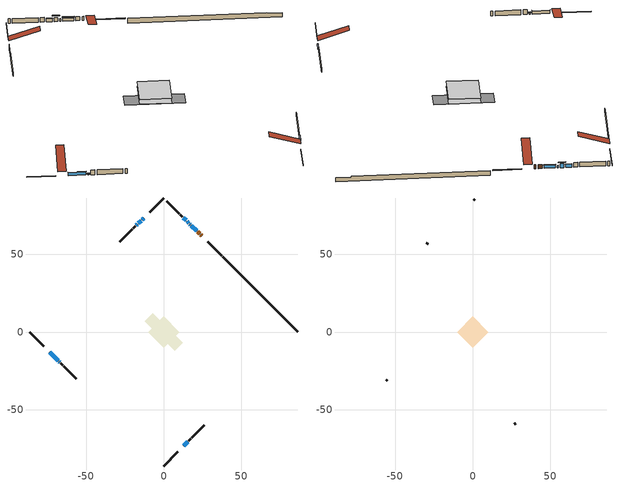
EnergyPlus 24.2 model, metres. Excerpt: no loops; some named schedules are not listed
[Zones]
conditioned space
 floor adiabatic (AdiabaticFloorConstruction): -10.1,0 0,10.1 10.1,0 0,-10.1 z0.31
 floor foundation (Slab1 construction): -12.08,7 -7,12.08 12.08,-7 7,-12.08 z-2.13
 wall outside (RimJoist1 construction): 0,-86.23 9.06,-77.17 / -86.23,0 -77.17,-9.06 / 0,86.23 -9.06,77.17 / 37.27,48.96 28.22,58.01 z0.31:0.61
 wall outside (AdiabaticWallConstruction 1): 24.31,61.92 23.74,62.49 / 23.08,63.15 21.83,64.4 z0.31:2.34
 wall outside (AdiabaticWallConstruction): 21.17,65.06 17.72,68.51 / -73.27,-12.96 -67.82,-18.41 z0.31:1.93; -67.17,-19.06 -66.84,-19.39 z0.31:0.77; 17.07,69.17 16.76,69.47 / -12.96,73.27 -13.86,72.37 z0.31:1.53; 16.11,70.12 15.1,71.13 z0.31:2.34; 14.44,71.79 12.63,73.6 / -14.52,71.72 -16.33,69.9 z0.31:1.94; -16.99,69.24 -17.64,68.6 z0.31:1.17; 12.96,-73.27 15.55,-70.68 z0.31:1.22
 wall outside (Wall1 construction): 16.21,-70.02 17.44,-68.8 / -66.19,-20.04 -64.96,-21.27 / -18.29,67.94 -19.52,66.71 / 11.97,74.26 10.74,75.49 z0.31:2.75
 wall outside (Wall2 construction): 18.09,-68.14 26.18,-60.05 / -64.3,-21.93 -56.22,-30.01 / -20.18,66.05 -28.26,57.97 / 10.09,76.14 2,84.23 z0.31:2.75
 wall foundation (FoundationWall1 construction): 37.93,48.3,-2.13 37.93,48.3,0.31 81.4,4.83,0.31 81.4,4.83,0.01 86.23,0,0.01 86.23,0,-2.13
 window (WindowConstruction): 21.17,65.06 17.72,68.51 z0.31:1.93
 window (WindowConstruction 6): -73.27,-12.96 -67.82,-18.41 z0.31:1.93
 window (WindowConstruction 7): -67.17,-19.06 -66.84,-19.39 z0.31:0.77
 window (WindowConstruction 8): 17.06,69.17 16.76,69.47 z0.31:1.53
 window (WindowConstruction 9): -12.96,73.27 -13.86,72.37 z0.31:1.53
 window (WindowConstruction 1): 16.11,70.12 15.1,71.13 z0.31:2.34
 window (WindowConstruction 2): 14.44,71.79 12.63,73.6 z0.31:1.93
 window (WindowConstruction 3): -14.52,71.71 -16.33,69.9 z0.31:1.93
 window (WindowConstruction 4): -16.99,69.24 -17.63,68.6 z0.31:1.17
 window (WindowConstruction 5): 12.96,-73.27 15.55,-70.68 z0.31:1.22
 door (Door): 24.31,61.92 23.74,62.49 z0.31:2.34
 door (Door 1): 23.08,63.15 21.83,64.4 z0.31:2.34
 ceiling adiabatic (AdiabaticFloorConstruction): 0,-10.1 10.1,0 0,10.1 -10.1,0 z0.31
attic - vented
 floor to conditioned space (Floor1 construction Reversed): -10.1,0 0,10.1 10.1,0 0,-10.1 z2.75
 wall outside (Wall3 construction): 26.83,-59.4 27.52,-58.71 / -55.56,-30.67 -54.87,-31.36 / -28.92,57.31 -29.61,56.62 / 1.35,84.89 0.66,85.57 z0.31:2.75
 roof outside (Roof1 construction): 12.31,-73.93,2.75 2.47,-64.09,7.39 -0.12,-66.68,7.39 9.71,-76.52,2.75; -73.93,-12.31,2.75 -64.09,-2.47,7.39 -66.68,0.12,7.39 -76.52,-9.71,2.75; -12.31,73.93,2.75 -2.47,64.09,7.39 0.12,66.68,7.39 -9.71,76.52,2.75; 24.97,61.26,2.75 15.13,51.43,7.39 17.72,48.83,7.39 27.56,58.67,2.75
shading: 17.51,68.72 21.38,64.85 21.71,65.18 17.84,69.05 z2.23; -67.61,-18.62 -73.48,-12.75 -73.58,-12.86 -67.72,-18.72 z2.23; -66.63,-19.6 -67.38,-18.85 -67.81,-19.28 -67.06,-20.03 z1.07; 14.46,71.77 16.75,69.48 17.08,69.8 14.78,72.1 z3.25; 12.52,73.71 14.55,71.68 14.66,71.79 12.63,73.81 z2.08; -16.44,69.79 -14.41,71.82 -14.52,71.93 -16.54,69.9 z2.08; -17.74,68.49 -16.88,69.35 -16.99,69.45 -17.85,68.6 z1.32; 15.76,-70.47 12.75,-73.48 13.08,-73.8 16.09,-70.8 z1.52
[Building]
Building 1: Terrain=Suburbs
[Site:Location]
Fredericton_NB: Latitude {deg}=45.87; Longitude {deg}=-66.54; Time Zone {hr}=-4; Elevation {m}=21; Keep Site Location Information=Yes
[Site:GroundTemperature:Shallow]
1.40444, -0.745387, -0.917552, 0.102649, 4.19819, 8.27465, 11.8087, 14.0475, 14.2377, 12.4168, 8.97287, 5.02146
[Site:WaterMainsTemperature]
Calculation Method=Schedule; Temperature Schedule=mains temperature schedule
[Material] Roughness=Rough; Thermal Absorptance=0.9
Name | Thickness {m} | Conductivity {W/m-K} | Density {kg/m3} | Specific Heat {J/kg-K} | Solar Absorptance | Visible Absorptance
asphalt or fiberglass shingles | 0.00635 | 0.162714 | 1121.4 | 1465.45 | 0.4 | 0.4
ceiling loosefill ins | 0.169333 | 0.0480833 | 16.02 | 1046.75 | 0.7 | 0.7
ceiling stud and cavity | 0.1397 | 0.158357 | 65.682 | 1177.47 | 0.7 | 0.7
concrete 4.0 in. | 0.1016 | 1.803125 | 2242.8 | 837.4 | 0.7 | 0.7
concrete 8.0 in. | 0.2032 | 1.803125 | 2242.8 | 837.4 | 0.7 | 0.7
door material | 0.04445 | 0.0451087 | 512.64 | 1214.23 | 0.7 | 0.7
floor covering | 0.0127 | 0.0433444 | 54.468 | 1339.84 | 0.6 | 0.6
floor rigid ins; wall rigid ins 1 | 0.512978 | 0.029427 | 32.04 | 1214.23 | 0.7 | 0.7
floor stud and cavity | 0.1397 | 1.75129 | 37.0049 | 1207.88 | 0.7 | 0.7
furniture material conditioned space 1 | 0.1524 | 0.115458 | 640.8 | 1214.23 | 0.6 | 0.6
gypsum board | 0.0127 | 0.160291 | 801 | 837.4 | 0.6 | 0.6
osb sheathing 0.5 in. | 0.0127 | 0.115458 | 512.64 | 1214.23 | 0.7 | 0.7
osb sheathing 0.75 in. | 0.01905 | 0.115458 | 512.64 | 1214.23 | 0.7 | 0.7
rim joist stud and cavity | 0.0508 | 0.648972 | 50.32683 | 1063.81 | 0.6 | 0.6
slab rigid ins | 5.28523e-05 | 0.029427 | 32.04 | 1214.23 | 0.7 | 0.7
wall rigid ins | 0.051816 | 0.029427 | 32.04 | 1214.23 | 0.7 | 0.7
wall stud and cavity | 0.1397 | 0.372494 | 139.0536 | 1170.24 | 0.7 | 0.7
wall stud and cavity 1 | 0.1397 | 0.183232 | 139.0536 | 1170.24 | 0.7 | 0.7
wall stud and cavity 2 | 0.0889 | 6.1454 | 50.32683 | 1063.81 | 0.6 | 0.6
wall stud and cavity 3 | 0.0889 | 0.380278 | 52.3479 | 1209.89 | 0.7 | 0.7
wall stud and cavity 4 | 0.0889 | 0.391764 | 83.0341 | 1211.67 | 0.7 | 0.7
wood siding | 0.0254 | 0.102417 | 544.68 | 1172.36 | 0.4 | 0.4
wood siding 1 | 0.00254 | 0.102417 | 544.68 | 1172.36 | 0.4 | 0.4
wood siding 2; wood siding 3; wood siding 4 | 0.0254 | 0.102417 | 544.68 | 1172.36 | 0.7 | 0.7
[WindowMaterial:SimpleGlazingSystem]
Name | U-Factor {W/m2-K} | Solar Heat Gain Coefficient
WindowMaterial | 1.95494 | 0.65
WindowMaterial 1 | 2.08042 | 0.65
WindowMaterial 2 | 2.04919 | 0.66
WindowMaterial 3 | 2.24281 | 0.59
WindowMaterial 4 | 2.194547 | 0.61
WindowMaterial 5 | 2.5057 | 0.49
WindowMaterial 6 | 2.34899 | 0.56
WindowMaterial 7 | 2.25076 | 0.59
[Construction]
AdiabaticFloorConstruction: floor stud and cavity, floor rigid ins, osb sheathing 0.75 in., floor covering
AdiabaticWallConstruction: wood siding 3, wall rigid ins 1, wall stud and cavity 3, gypsum board
AdiabaticWallConstruction 1: wood siding 4, wall rigid ins 1, wall stud and cavity 3, gypsum board
Door; Door 1: door material
Floor1 construction Reversed: gypsum board, ceiling stud and cavity, ceiling loosefill ins
FoundationWall1 construction: concrete 8.0 in.
furniture construction conditioned space 1: furniture material conditioned space 1
PartitionWallConstruction: gypsum board, wall stud and cavity 4, gypsum board
RimJoist1 construction: wood siding 2, rim joist stud and cavity
Roof1 construction: asphalt or fiberglass shingles
Slab1 construction: slab rigid ins, concrete 4.0 in.
Wall1 construction: wood siding, wall rigid ins, osb sheathing 0.5 in., wall stud and cavity, gypsum board
Wall2 construction: wood siding, wall rigid ins, osb sheathing 0.5 in., wall stud and cavity 1, gypsum board
Wall3 construction: wood siding 1, wall stud and cavity 2
WindowConstruction: WindowMaterial
WindowConstruction 1: WindowMaterial 1
WindowConstruction 2; WindowConstruction 3; WindowConstruction 6: WindowMaterial 2
WindowConstruction 4: WindowMaterial 3
WindowConstruction 5: WindowMaterial 4
WindowConstruction 7: WindowMaterial 5
WindowConstruction 8: WindowMaterial 6
WindowConstruction 9: WindowMaterial 7
[Zone] Multiplier=1; Part of Total Floor Area=Yes
Name | Volume {m3}
attic - vented | 153.577
conditioned space | 1031.5
[Space]
Name | Zone | Volume {m3}
attic - vented 1 | attic - vented | 153.577
conditioned space 1 | conditioned space | 1031.5
[ZoneInfiltration:EffectiveLeakageArea]
infil attic - vented 1: Zone or Space=attic - vented 1; Schedule=Always On Discrete; Effective Air Leakage Area {cm2}=8160.4; Stack Coefficient=0.000492032; Wind Coefficient=1.49871e-05
[ZoneMixing]
whole house fan mix: Zone or Space=attic - vented; Schedule=Always On Continuous; Design Flow Rate Calculation Method=Flow/Zone; Design Flow Rate {m3/s}=0; Source Zone or Space=conditioned space
[SurfaceProperty:ExposedFoundationPerimeter]
Slab1: Exposed Perimeter Calculation Method=TotalExposedPerimeter; Total Exposed Perimeter {m}=68.307
[InternalMass] Zone or ZoneList=conditioned space; Space or SpaceList=conditioned space 1
Name | Construction | Surface Area {m2}
furniture mass conditioned space 1 | furniture construction conditioned space 1 | 159.004
partition wall mass | PartitionWallConstruction | 397.51
[Lights]
interior lighting: Zone or ZoneList or Space or SpaceList=conditioned space 1; Schedule=interior lighting schedule; Design Level Calculation Method=LightingLevel; Lighting Level {W}=343.2; Return Air Fraction=0; Fraction Radiant=0.6; Fraction Visible=0.2; Fraction Replaceable=1
[People]
occupants: Zone or ZoneList or Space or SpaceList=conditioned space 1; Number of People Schedule=occupants schedule; Number of People Calculation Method=People; Number of People=3; Fraction Radiant=0.314171; Sensible Heat Fraction=0.56303; Activity Level Schedule=occupants activity schedule; Carbon Dioxide Generation Rate {m3/s-W}=0; Enable ASHRAE 55 Comfort Warnings=No; Mean Radiant Temperature Calculation Type=EnclosureAveraged
[ElectricEquipment] Zone or ZoneList or Space or SpaceList=conditioned space 1; Design Level Calculation Method=EquipmentLevel
Name | Schedule | Design Level {W} | Fraction Latent | Fraction Radiant | Fraction Lost
clothes dryer | clothes dryer schedule | 140.772 | 0.015 | 0.081 | 0.85
clothes washer | clothes washer schedule | 32.1985 | 0.03 | 0.162 | 0.7
cooking range | cooking range schedule | 215.147 | 0.08 | 0.432 | 0.2
dishwasher | dishwasher schedule | 66.8632 | 0.3 | 0.18 | 0.4
fridge | fridge schedule | 72.9452 | 0 | 0.6 | 0
mech vent house fan | mech vent house fan schedule | 19.9167 | 0 | 0 | 0.5
mech vent house fan cfis | mech vent house fan cfis schedule | 0 | 0 | 0 | 0
misc plug loads | misc plug loads schedule | 494.7 | 0.045 | 0.513 | 0.1
whole house fan | Always On Discrete | 0 | 0 | 0 | 1
[OtherEquipment] Zone or ZoneList or Space or SpaceList=conditioned space 1; Design Level Calculation Method=EquipmentLevel
Name | Fuel Type | Schedule | Design Level {W} | Fraction Latent | Fraction Radiant | Fraction Lost
clothes dryer 1 | Electricity | clothes dryer schedule | 0 | 0.015 | 0.081 | 0.85
cooking range 1 | Electricity | cooking range schedule | 0 | 0.08 | 0.432 | 0.2
general water use latent | None | general water use schedule | 62.594 | 1 | 0 | 0
general water use sensible | None | general water use schedule | -61.6891 | 0 | 0.6 | 0
mech vent house fan latent load | None | Always On Discrete | 0 | 1 | 0 | 0
mech vent house fan sensible load | None | Always On Discrete | 0 | 0 | 0 | 0
water heater energy adjustment1 | Electricity | Always On Discrete | 0.01 | 0 | 0 | 1
[ZoneInfiltration:DesignFlowRate] Zone or ZoneList or Space or SpaceList=conditioned space 1; Schedule=Always On Discrete; Design Flow Rate Calculation Method=Flow/Zone; Design Flow Rate {m3/s}=0
infil flow; natural vent flow; whole house fan flow
[AvailabilityManager:Scheduled]
air source heat pump airloop Availability Manager: Schedule=Always On Discrete
[Foundation:Kiva]
Foundation Kiva 1: Initial Indoor Air Temperature {C}=18; Wall Height Above Grade {m}=0.309982; Wall Depth Below Slab {m}=0.2032
[Foundation:Kiva:Settings]
Soil Conductivity {W/m-K}=0.849921; Soil Density {kg/m3}=1842.3; Soil Specific Heat {J/kg-K}=418.7; Ground Solar Absorptivity=0.9; Ground Thermal Absorptivity=0.9; Ground Surface Roughness {m}=0.03; Far-Field Width {m}=40; Deep-Ground Boundary Condition=ZeroFlux; Deep-Ground Depth {m}=40; Minimum Cell Dimension {m}=0.2; Maximum Cell Growth Coefficient=3; Simulation Timestep=Timestep
[Exterior:Lights]
exterior lighting: Schedule=exterior lighting schedule; Design Level {W}=75.6
[EnergyManagementSystem:GlobalVariable]
air_source_heat_pump_airloop_Fan_RTF
infil_program_Qfan
infil_program_Qinf
natural_vent_program_Qnv
natural_vent_program_Qwhf
[EnergyManagementSystem:Sensor]
Name | Output:Variable or Output:Meter Index Key | Output:Variable or Output:Meter
airflow_gain | infil flow | Infiltration Sensible Heat Gain Energy
airflow_gain_1 | natural vent flow | Infiltration Sensible Heat Gain Energy
airflow_gain_2 | whole house fan flow | Infiltration Sensible Heat Gain Energy
airflow_loss | infil flow | Infiltration Sensible Heat Loss Energy
airflow_loss_1 | natural vent flow | Infiltration Sensible Heat Loss Energy
airflow_loss_2 | whole house fan flow | Infiltration Sensible Heat Loss Energy
clg_load_cond |  | Cooling:EnergyTransfer:Zone:CONDITIONED SPACE
clg_sp_s; clg_sp_s_1 | cooling setpoint | Schedule Value
clothes_dryer_exhaust_0_sch_s | clothes dryer exhaust 0 schedule | Schedule Value
cool_season | cooling season schedule | Schedule Value
htg_load_cond |  | Heating:EnergyTransfer:Zone:CONDITIONED SPACE
htg_sp_s; htg_sp_s_1 | heating setpoint | Schedule Value
ig_ee_conv | clothes dryer | Electric Equipment Convective Heating Energy
ig_ee_conv_2 | cooking range | Electric Equipment Convective Heating Energy
ig_ee_conv_4 | fridge | Electric Equipment Convective Heating Energy
ig_ee_conv_5 | misc plug loads | Electric Equipment Convective Heating Energy
ig_ee_conv_6 | whole house fan | Electric Equipment Convective Heating Energy
ig_ee_rad | clothes dryer | Electric Equipment Radiant Heating Energy
ig_ee_rad_2 | cooking range | Electric Equipment Radiant Heating Energy
ig_ee_rad_4 | fridge | Electric Equipment Radiant Heating Energy
ig_ee_rad_5 | misc plug loads | Electric Equipment Radiant Heating Energy
ig_ee_rad_6 | whole house fan | Electric Equipment Radiant Heating Energy
ig_lgt_conv | interior lighting | Lights Convective Heating Energy
ig_lgt_rad | interior lighting | Lights Radiant Heating Energy
ig_lgt_vis | interior lighting | Lights Visible Radiation Heating Energy
ig_oe_conv | clothes dryer 1 | Other Equipment Convective Heating Energy
ig_oe_conv_1 | cooking range 1 | Other Equipment Convective Heating Energy
ig_oe_conv_2 | general water use latent | Other Equipment Convective Heating Energy
ig_oe_conv_3 | general water use sensible | Other Equipment Convective Heating Energy
ig_oe_conv_4 | water heater energy adjustment1 | Other Equipment Convective Heating Energy
ig_oe_rad | clothes dryer 1 | Other Equipment Radiant Heating Energy
ig_oe_rad_1 | cooking range 1 | Other Equipment Radiant Heating Energy
ig_oe_rad_2 | general water use latent | Other Equipment Radiant Heating Energy
ig_oe_rad_3 | general water use sensible | Other Equipment Radiant Heating Energy
ig_oe_rad_4 | water heater energy adjustment1 | Other Equipment Radiant Heating Energy
ig_ppl_conv | occupants | People Convective Heating Energy
ig_ppl_rad | occupants | People Radiant Heating Energy
im_conv | furniture mass conditioned space 1 | Surface Inside Face Convection Heat Gain Energy
im_conv_1 | partition wall mass | Surface Inside Face Convection Heat Gain Energy
im_ig | furniture mass conditioned space 1 | Surface Inside Face Internal Gains Radiation Heat Gain Energy
im_ig_1 | partition wall mass | Surface Inside Face Internal Gains Radiation Heat Gain Energy
im_lgt | furniture mass conditioned space 1 | Surface Inside Face Lights Radiation Heat Gain Energy
im_lgt_1 | partition wall mass | Surface Inside Face Lights Radiation Heat Gain Energy
im_sol | furniture mass conditioned space 1 | Surface Inside Face Solar Radiation Heat Gain Energy
im_sol_1 | partition wall mass | Surface Inside Face Solar Radiation Heat Gain Energy
im_surf | furniture mass conditioned space 1 | Surface Inside Face Net Surface Thermal Radiation Heat Gain Energy
im_surf_1 | partition wall mass | Surface Inside Face Net Surface Thermal Radiation Heat Gain Energy
mv_conv | mech vent house fan | Electric Equipment Convective Heating Energy
mv_conv_1 | mech vent house fan cfis | Electric Equipment Convective Heating Energy
mv_conv_2 | mech vent house fan latent load | Other Equipment Convective Heating Energy
mv_conv_3 | mech vent house fan sensible load | Other Equipment Convective Heating Energy
mv_rad | mech vent house fan | Electric Equipment Radiant Heating Energy
mv_rad_1 | mech vent house fan cfis | Electric Equipment Radiant Heating Energy
mv_rad_2 | mech vent house fan latent load | Other Equipment Radiant Heating Energy
mv_rad_3 | mech vent house fan sensible load | Other Equipment Radiant Heating Energy
natural_vent_s | natural vent schedule | Schedule Value
out_pb_s |  | Site Outdoor Air Barometric Pressure
out_wt_s |  | Site Outdoor Air Humidity Ratio
site_vw_s |  | Site Wind Speed
ss_back_out | Window1 | Surface Window Shortwave from Zone Back Out Window Heat Transfer Rate
ss_back_out_1 | Window10 | Surface Window Shortwave from Zone Back Out Window Heat Transfer Rate
ss_back_out_2 | Window13 | Surface Window Shortwave from Zone Back Out Window Heat Transfer Rate
ss_back_out_3 | Window14 | Surface Window Shortwave from Zone Back Out Window Heat Transfer Rate
ss_back_out_4 | Window15 | Surface Window Shortwave from Zone Back Out Window Heat Transfer Rate
ss_back_out_5 | Window3 | Surface Window Shortwave from Zone Back Out Window Heat Transfer Rate
ss_back_out_6 | Window4 | Surface Window Shortwave from Zone Back Out Window Heat Transfer Rate
ss_back_out_7 | Window5 | Surface Window Shortwave from Zone Back Out Window Heat Transfer Rate
ss_back_out_8 | Window6 | Surface Window Shortwave from Zone Back Out Window Heat Transfer Rate
ss_back_out_9 | Window7 | Surface Window Shortwave from Zone Back Out Window Heat Transfer Rate
ss_conv | Door1 | Surface Inside Face Convection Heat Gain Energy
ss_conv_1 | Door2 | Surface Inside Face Convection Heat Gain Energy
ss_conv_10 | Window6 | Surface Inside Face Convection Heat Gain Energy
ss_conv_11 | Window7 | Surface Inside Face Convection Heat Gain Energy
ss_conv_2 | Window1 | Surface Inside Face Convection Heat Gain Energy
ss_conv_3 | Window10 | Surface Inside Face Convection Heat Gain Energy
ss_conv_4 | Window13 | Surface Inside Face Convection Heat Gain Energy
ss_conv_5 | Window14 | Surface Inside Face Convection Heat Gain Energy
ss_conv_6 | Window15 | Surface Inside Face Convection Heat Gain Energy
ss_conv_7 | Window3 | Surface Inside Face Convection Heat Gain Energy
ss_conv_8 | Window4 | Surface Inside Face Convection Heat Gain Energy
ss_conv_9 | Window5 | Surface Inside Face Convection Heat Gain Energy
ss_ig | Door1 | Surface Inside Face Internal Gains Radiation Heat Gain Energy
ss_ig_1 | Door2 | Surface Inside Face Internal Gains Radiation Heat Gain Energy
ss_ig_10 | Window6 | Surface Inside Face Internal Gains Radiation Heat Gain Energy
ss_ig_11 | Window7 | Surface Inside Face Internal Gains Radiation Heat Gain Energy
ss_ig_2 | Window1 | Surface Inside Face Internal Gains Radiation Heat Gain Energy
ss_ig_3 | Window10 | Surface Inside Face Internal Gains Radiation Heat Gain Energy
ss_ig_4 | Window13 | Surface Inside Face Internal Gains Radiation Heat Gain Energy
ss_ig_5 | Window14 | Surface Inside Face Internal Gains Radiation Heat Gain Energy
ss_ig_6 | Window15 | Surface Inside Face Internal Gains Radiation Heat Gain Energy
ss_ig_7 | Window3 | Surface Inside Face Internal Gains Radiation Heat Gain Energy
ss_ig_8 | Window4 | Surface Inside Face Internal Gains Radiation Heat Gain Energy
ss_ig_9 | Window5 | Surface Inside Face Internal Gains Radiation Heat Gain Energy
ss_lgt | Door1 | Surface Inside Face Lights Radiation Heat Gain Energy
ss_lgt_1 | Door2 | Surface Inside Face Lights Radiation Heat Gain Energy
ss_sol | Door1 | Surface Inside Face Solar Radiation Heat Gain Energy
ss_sol_1 | Door2 | Surface Inside Face Solar Radiation Heat Gain Energy
ss_surf | Door1 | Surface Inside Face Net Surface Thermal Radiation Heat Gain Energy
ss_surf_1 | Door2 | Surface Inside Face Net Surface Thermal Radiation Heat Gain Energy
ss_surf_10 | Window6 | Surface Inside Face Net Surface Thermal Radiation Heat Gain Energy
ss_surf_11 | Window7 | Surface Inside Face Net Surface Thermal Radiation Heat Gain Energy
ss_surf_2 | Window1 | Surface Inside Face Net Surface Thermal Radiation Heat Gain Energy
ss_surf_3 | Window10 | Surface Inside Face Net Surface Thermal Radiation Heat Gain Energy
ss_surf_4 | Window13 | Surface Inside Face Net Surface Thermal Radiation Heat Gain Energy
ss_surf_5 | Window14 | Surface Inside Face Net Surface Thermal Radiation Heat Gain Energy
ss_surf_6 | Window15 | Surface Inside Face Net Surface Thermal Radiation Heat Gain Energy
ss_surf_7 | Window3 | Surface Inside Face Net Surface Thermal Radiation Heat Gain Energy
ss_surf_8 | Window4 | Surface Inside Face Net Surface Thermal Radiation Heat Gain Energy
ss_surf_9 | Window5 | Surface Inside Face Net Surface Thermal Radiation Heat Gain Energy
ss_trans_in | Window1 | Surface Window Transmitted Solar Radiation Rate
ss_trans_in_1 | Window10 | Surface Window Transmitted Solar Radiation Rate
ss_trans_in_2 | Window13 | Surface Window Transmitted Solar Radiation Rate
ss_trans_in_3 | Window14 | Surface Window Transmitted Solar Radiation Rate
ss_trans_in_4 | Window15 | Surface Window Transmitted Solar Radiation Rate
ss_trans_in_5 | Window3 | Surface Window Transmitted Solar Radiation Rate
ss_trans_in_6 | Window4 | Surface Window Transmitted Solar Radiation Rate
ss_trans_in_7 | Window5 | Surface Window Transmitted Solar Radiation Rate
ss_trans_in_8 | Window6 | Surface Window Transmitted Solar Radiation Rate
ss_trans_in_9 | Window7 | Surface Window Transmitted Solar Radiation Rate
ss_trans_out | Window1 | Surface Inside Face Initial Transmitted Diffuse Transmitted Out Window Solar Radiation Rate
ss_trans_out_1 | Window10 | Surface Inside Face Initial Transmitted Diffuse Transmitted Out Window Solar Radiation Rate
ss_trans_out_2 | Window13 | Surface Inside Face Initial Transmitted Diffuse Transmitted Out Window Solar Radiation Rate
ss_trans_out_3 | Window14 | Surface Inside Face Initial Transmitted Diffuse Transmitted Out Window Solar Radiation Rate
ss_trans_out_4 | Window15 | Surface Inside Face Initial Transmitted Diffuse Transmitted Out Window Solar Radiation Rate
ss_trans_out_5 | Window3 | Surface Inside Face Initial Transmitted Diffuse Transmitted Out Window Solar Radiation Rate
ss_trans_out_6 | Window4 | Surface Inside Face Initial Transmitted Diffuse Transmitted Out Window Solar Radiation Rate
ss_trans_out_7 | Window5 | Surface Inside Face Initial Transmitted Diffuse Transmitted Out Window Solar Radiation Rate
ss_trans_out_8 | Window6 | Surface Inside Face Initial Transmitted Diffuse Transmitted Out Window Solar Radiation Rate
ss_trans_out_9 | Window7 | Surface Inside Face Initial Transmitted Diffuse Transmitted Out Window Solar Radiation Rate
s_conv | Floor1 | Surface Inside Face Convection Heat Gain Energy
s_conv_1 | FoundationWall1 | Surface Inside Face Convection Heat Gain Energy
s_conv_10 | Wall1:225 | Surface Inside Face Convection Heat Gain Energy
s_conv_11 | Wall1:315 | Surface Inside Face Convection Heat Gain Energy
s_conv_12 | Wall1:45 | Surface Inside Face Convection Heat Gain Energy
s_conv_13 | Wall2:135 | Surface Inside Face Convection Heat Gain Energy
s_conv_14 | Wall2:225 | Surface Inside Face Convection Heat Gain Energy
s_conv_15 | Wall2:315 | Surface Inside Face Convection Heat Gain Energy
s_conv_16 | Wall2:45 | Surface Inside Face Convection Heat Gain Energy
s_conv_2 | inferred conditioned ceiling | Surface Inside Face Convection Heat Gain Energy
s_conv_3 | inferred conditioned floor | Surface Inside Face Convection Heat Gain Energy
s_conv_4 | RimJoist1:135 | Surface Inside Face Convection Heat Gain Energy
s_conv_5 | RimJoist1:225 | Surface Inside Face Convection Heat Gain Energy
s_conv_6 | RimJoist1:315 | Surface Inside Face Convection Heat Gain Energy
s_conv_7 | RimJoist1:45 | Surface Inside Face Convection Heat Gain Energy
s_conv_8 | Slab1 | Surface Inside Face Convection Heat Gain Energy
s_conv_9 | Wall1:135 | Surface Inside Face Convection Heat Gain Energy
s_ig | Floor1 | Surface Inside Face Internal Gains Radiation Heat Gain Energy
s_ig_1 | FoundationWall1 | Surface Inside Face Internal Gains Radiation Heat Gain Energy
s_ig_10 | Wall1:225 | Surface Inside Face Internal Gains Radiation Heat Gain Energy
s_ig_11 | Wall1:315 | Surface Inside Face Internal Gains Radiation Heat Gain Energy
s_ig_12 | Wall1:45 | Surface Inside Face Internal Gains Radiation Heat Gain Energy
s_ig_13 | Wall2:135 | Surface Inside Face Internal Gains Radiation Heat Gain Energy
s_ig_14 | Wall2:225 | Surface Inside Face Internal Gains Radiation Heat Gain Energy
s_ig_15 | Wall2:315 | Surface Inside Face Internal Gains Radiation Heat Gain Energy
s_ig_16 | Wall2:45 | Surface Inside Face Internal Gains Radiation Heat Gain Energy
s_ig_2 | inferred conditioned ceiling | Surface Inside Face Internal Gains Radiation Heat Gain Energy
s_ig_3 | inferred conditioned floor | Surface Inside Face Internal Gains Radiation Heat Gain Energy
s_ig_4 | RimJoist1:135 | Surface Inside Face Internal Gains Radiation Heat Gain Energy
s_ig_5 | RimJoist1:225 | Surface Inside Face Internal Gains Radiation Heat Gain Energy
s_ig_6 | RimJoist1:315 | Surface Inside Face Internal Gains Radiation Heat Gain Energy
s_ig_7 | RimJoist1:45 | Surface Inside Face Internal Gains Radiation Heat Gain Energy
s_ig_8 | Slab1 | Surface Inside Face Internal Gains Radiation Heat Gain Energy
s_ig_9 | Wall1:135 | Surface Inside Face Internal Gains Radiation Heat Gain Energy
s_lgt | Floor1 | Surface Inside Face Lights Radiation Heat Gain Energy
s_lgt_1 | FoundationWall1 | Surface Inside Face Lights Radiation Heat Gain Energy
s_lgt_10 | Wall1:225 | Surface Inside Face Lights Radiation Heat Gain Energy
s_lgt_11 | Wall1:315 | Surface Inside Face Lights Radiation Heat Gain Energy
s_lgt_12 | Wall1:45 | Surface Inside Face Lights Radiation Heat Gain Energy
s_lgt_13 | Wall2:135 | Surface Inside Face Lights Radiation Heat Gain Energy
s_lgt_14 | Wall2:225 | Surface Inside Face Lights Radiation Heat Gain Energy
s_lgt_15 | Wall2:315 | Surface Inside Face Lights Radiation Heat Gain Energy
